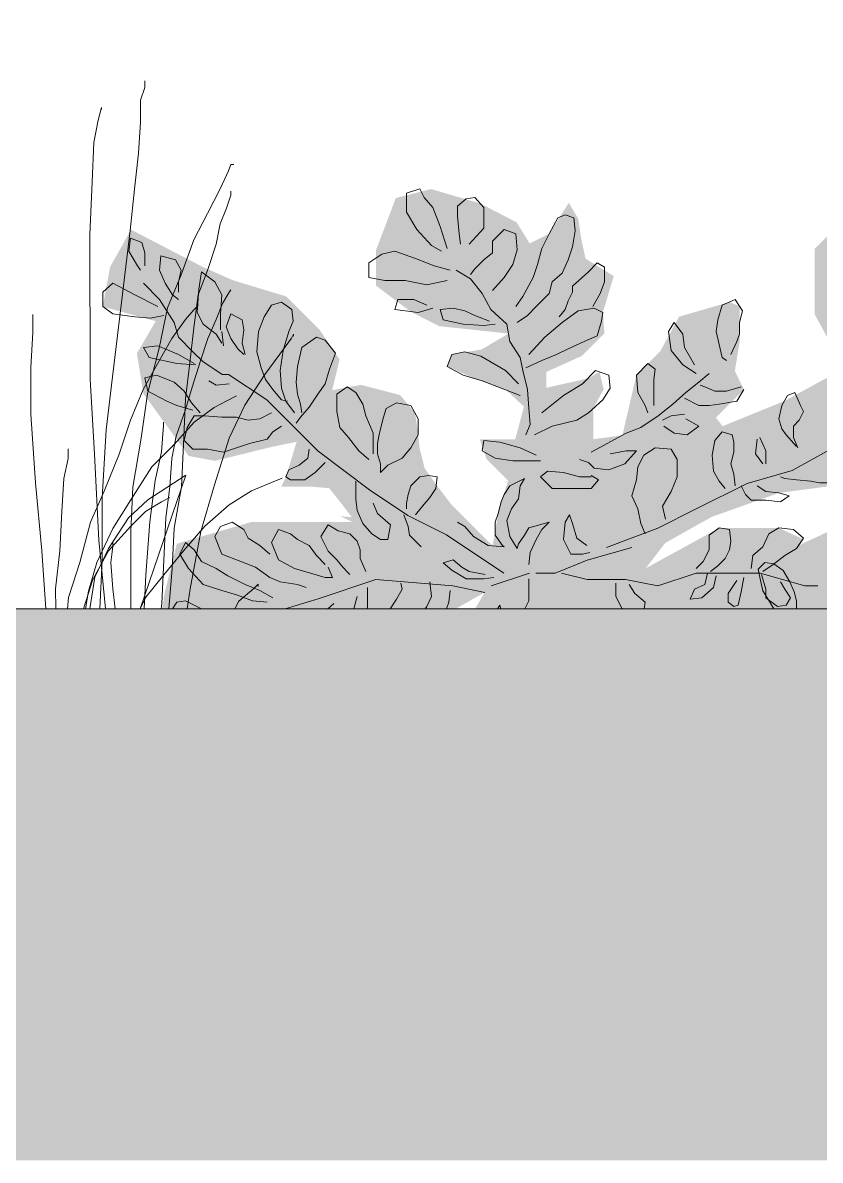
# Model space of a CAD drawing. Header units: centimetres. Extents: x -4381 to 5639, y -3920 to 4826.
# Drawn here: x 144.518 to 145.242, y 6.718 to 7.749 of the extents above; entities that cross this region are included whole.
import ezdxf
from ezdxf.xclip import XClip

# ---------------------------------------------------------------- set-up
doc = ezdxf.new("R2010")
doc.units = ezdxf.units.CM
doc.header["$MEASUREMENT"] = 0
doc.header["$XCLIPFRAME"] = 0
doc.set_wipeout_variables(frame=1)
doc.linetypes.add('Wipeout_Contour', pattern=[100, 0, -100])
for name, color, linetype, lineweight, true_color in [('00-TREES_Pen_No__181', 7, 'Continuous', 5, 0xddeaa8), ('Dalles_Pen_No__178', 7, 'Continuous', 5, 0xbda888), ('MURS CLOTURE_Pen_No__185', 7, 'Continuous', 5, 0xbce39b), ('Structural - Bearing_Pen_No__178', 7, 'Continuous', 5, 0xbda888)]:
    doc.layers.add(name, color=color, linetype=linetype, lineweight=lineweight, true_color=true_color)
for name, color, linetype, lineweight in [('0_Pen_No__1', 7, 'Continuous', 5), ('0_Pen_No__7', 7, 'Continuous', 5), ('Structural - Bearing_Pen_No__1', 7, 'Continuous', 5)]:
    doc.layers.add(name, color=color, linetype=linetype, lineweight=lineweight)
for name, color, linetype in [('Dalles', 7, 'Continuous'), ('Drawing & Figure', 7, 'Continuous'), ('Structural - Bearing', 7, 'Continuous')]:
    doc.layers.add(name, color=color, linetype=linetype)

# ---------------------------------------------------------------- blocks, each defined once
blk = doc.blocks.new('Drawing_11_11', base_point=(474.0779, 10.6179))
at = {"layer": '00-TREES_Pen_No__181', "linetype": 'Continuous', "lineweight": 0, "ltscale": 10, "true_color": 0xd3eba9}
blk.add_hatch(color=61, dxfattribs=at).paths.add_polyline_path([(146.157, 7.2179), (146.149, 7.2688), (146.1344, 7.3282), (146.0458, 7.354), (145.9614, 7.354), (145.9261, 7.354), (145.9401, 7.3609), (145.9267, 7.3596), (145.937, 7.3734), (145.9533, 7.3941), (145.974, 7.3959), (146.0104, 7.3959), (146.0047, 7.4074), (145.9921, 7.4491), (146.0213, 7.4431), (146.0892, 7.4264), (146.1204, 7.4323), (146.174, 7.5063), (146.1817, 7.554), (146.1594, 7.5924), (146.2223, 7.6095), (146.2136, 7.6566), (146.1886, 7.7009), (146.1034, 7.6566), (146.0673, 7.6406), (146.0044, 7.6217), (145.9644, 7.5816), (145.941, 7.5466), (145.9499, 7.5103), (145.9158, 7.5167), (145.8693, 7.5046), (145.8514, 7.4833), (145.8476, 7.4575), (145.8461, 7.4418), (145.8401, 7.4177), (145.8263, 7.3983), (145.8082, 7.3746), (145.7592, 7.3257), (145.7526, 7.3642), (145.7411, 7.403), (145.7665, 7.4284), (145.7746, 7.4521), (145.7325, 7.4521), (145.7221, 7.4908), (145.7432, 7.5105), (145.7818, 7.5245), (145.8131, 7.5387), (145.8079, 7.5525), (145.7721, 7.5588), (145.7404, 7.5776), (145.8228, 7.5864), (145.8569, 7.6038), (145.8977, 7.6344), (145.8977, 7.6767), (145.8742, 7.7384), (145.8323, 7.749), (145.7742, 7.732), (145.7307, 7.7094), (145.7153, 7.6843), (145.6922, 7.6959), (145.6688, 7.7327), (145.6576, 7.7138), (145.6541, 7.6905), (145.649, 7.6664), (145.6154, 7.6458), (145.6283, 7.6026), (145.6266, 7.5778), (145.6533, 7.5511), (145.6955, 7.5322), (145.6955, 7.5132), (145.6462, 7.5242), (145.6324, 7.532), (145.6275, 7.5115), (145.6397, 7.4887), (145.6397, 7.4521), (145.6052, 7.4568), (145.5886, 7.5283), (145.5601, 7.5569), (145.538, 7.5976), (145.4782, 7.615), (145.466, 7.6099), (145.466, 7.5674), (145.4717, 7.533), (145.4608, 7.511), (145.494, 7.4779), (145.4863, 7.4676), (145.4129, 7.4974), (145.365, 7.5235), (145.3003, 7.5491), (145.2709, 7.5784), (145.2367, 7.5442), (145.2367, 7.4848), (145.2655, 7.4318), (145.315, 7.4022), (145.4194, 7.3884), (145.4992, 7.36), (145.5543, 7.329), (145.5775, 7.2989), (145.4902, 7.3469), (145.4194, 7.3469), (145.3908, 7.3337), (145.4025, 7.3163), (145.4417, 7.2932), (145.3693, 7.2893), (145.3266, 7.2984), (145.3186, 7.3079), (145.2565, 7.2912), (145.1618, 7.2473), (145.1324, 7.2179), (145.8007, 7.2179), (145.7928, 7.2294), (145.7687, 7.2704), (145.8165, 7.2432), (145.834, 7.2342), (145.8391, 7.2179)])
at = {"layer": 'MURS CLOTURE_Pen_No__185', "linetype": 'Continuous', "lineweight": 0, "ltscale": 10, "true_color": 0xc7e4ae}
blk.add_hatch(color=9, dxfattribs=at).paths.add_polyline_path([(145.3948, 7.2179), (145.3287, 7.2485), (145.2816, 7.2619), (145.2752, 7.2541), (145.2425, 7.2471), (145.1872, 7.2501), (145.2171, 7.2677), (145.2261, 7.281), (145.2042, 7.2911), (145.1502, 7.2911), (145.0834, 7.2545), (145.1012, 7.2775), (145.1433, 7.3011), (145.2042, 7.3228), (145.2839, 7.3334), (145.3218, 7.356), (145.3438, 7.3965), (145.3438, 7.4418), (145.3177, 7.4679), (145.2952, 7.4455), (145.2458, 7.4261), (145.2092, 7.4061), (145.1531, 7.3833), (145.1472, 7.3912), (145.1726, 7.4165), (145.1643, 7.4333), (145.1686, 7.4596), (145.1686, 7.492), (145.1593, 7.4959), (145.1137, 7.4826), (145.0968, 7.4515), (145.075, 7.4297), (145.0623, 7.3751), (145.0359, 7.3715), (145.0359, 7.3994), (145.0453, 7.4168), (145.0415, 7.4325), (145.031, 7.4266), (144.9934, 7.4182), (144.9934, 7.4326), (145.0256, 7.4471), (145.046, 7.4675), (145.0446, 7.4865), (145.0545, 7.5194), (145.0289, 7.5352), (145.0249, 7.5536), (145.0223, 7.5713), (145.0137, 7.5858), (144.9958, 7.5577), (144.9782, 7.5489), (144.9664, 7.5681), (144.9332, 7.5853), (144.8888, 7.5983), (144.8568, 7.5902), (144.8389, 7.5431), (144.8389, 7.5107), (144.87, 7.4873), (144.8961, 7.474), (144.959, 7.4673), (144.9348, 7.453), (144.9075, 7.4482), (144.9035, 7.4376), (144.9274, 7.4268), (144.9569, 7.4161), (144.973, 7.4011), (144.9651, 7.3715), (144.9329, 7.3715), (144.9391, 7.3534), (144.9585, 7.334), (144.9497, 7.3043), (144.9446, 7.2749), (144.9072, 7.3123), (144.8934, 7.3304), (144.8829, 7.3452), (144.8783, 7.3636), (144.8771, 7.3756), (144.8743, 7.3953), (144.8606, 7.4116), (144.8251, 7.4208), (144.799, 7.4159), (144.8058, 7.4437), (144.7879, 7.4704), (144.7573, 7.501), (144.7093, 7.5155), (144.6817, 7.5277), (144.6166, 7.5615), (144.5976, 7.5277), (144.5909, 7.4917), (144.639, 7.4786), (144.6219, 7.4493), (144.6278, 7.4129), (144.6688, 7.3564), (144.6926, 7.3519), (144.7444, 7.3646), (144.7668, 7.3692), (144.7571, 7.3373), (144.7527, 7.3285), (144.7806, 7.3285), (144.7964, 7.3271), (144.8089, 7.3114), (144.8168, 7.3008), (144.8065, 7.3018), (144.8172, 7.2965), (144.7902, 7.2965), (144.7258, 7.2965), (144.6581, 7.2768), (144.6469, 7.2314), (144.6448, 7.2179), (144.9113, 7.2179), (144.9374, 7.2327), (144.9287, 7.2179)])
at = {"layer": '0_Pen_No__1', "linetype": 'Continuous', "ltscale": 10}
for p, q in [((144.8785, 7.5986), (144.8666, 7.5947)), ((144.8666, 7.5947), (144.8666, 7.5775)), ((144.8824, 7.5907), (144.8785, 7.5986)), ((144.8903, 7.5815), (144.8824, 7.5907)), ((144.9207, 7.5894), (144.9127, 7.5828)), ((144.9286, 7.5907), (144.9207, 7.5894)), ((144.9365, 7.5815), (144.9286, 7.5907)), ((144.8969, 7.5643), (144.8903, 7.5815)), ((144.9127, 7.5828), (144.9127, 7.5736)), ((144.9365, 7.563), (144.9365, 7.5815)), ((144.8666, 7.5775), (144.8758, 7.5617)), ((144.9127, 7.5736), (144.9141, 7.5577)), ((144.9958, 7.5577), (145.0038, 7.5722)), ((145.0038, 7.5722), (145.0104, 7.5749)), ((145.0104, 7.5749), (145.0183, 7.5722)), ((145.0183, 7.5722), (145.0196, 7.5604)), ((144.8758, 7.5617), (144.889, 7.5472)), ((144.9035, 7.5445), (144.8969, 7.5643)), ((144.9233, 7.5485), (144.9365, 7.563)), ((144.955, 7.5617), (144.9444, 7.5511)), ((144.9655, 7.5577), (144.955, 7.5617)), ((145.0196, 7.5604), (145.0169, 7.5458)), ((144.616, 7.5538), (144.6147, 7.5419)), ((144.6265, 7.5498), (144.616, 7.5538)), ((144.6292, 7.5406), (144.6265, 7.5498)), ((144.9141, 7.5577), (144.9154, 7.5485)), ((144.9444, 7.5511), (144.9444, 7.5406)), ((144.9668, 7.5432), (144.9655, 7.5577)), ((144.9892, 7.5445), (144.9958, 7.5577)), ((144.6147, 7.5419), (144.6226, 7.5287)), ((144.6292, 7.5287), (144.6292, 7.5406)), ((144.6437, 7.5379), (144.6424, 7.5247)), ((144.6569, 7.534), (144.6437, 7.5379)), ((144.8442, 7.5392), (144.8323, 7.5313)), ((144.856, 7.5419), (144.8442, 7.5392)), ((144.8745, 7.5353), (144.856, 7.5419)), ((144.889, 7.5472), (144.8982, 7.5419)), ((144.9444, 7.5406), (144.9365, 7.534)), ((144.9629, 7.53), (144.9668, 7.5432)), ((144.9853, 7.53), (144.9892, 7.5445)), ((145.0169, 7.5458), (145.013, 7.534)), ((144.6226, 7.5287), (144.6252, 7.5247)), ((144.6621, 7.5247), (144.6569, 7.534)), ((144.8323, 7.5313), (144.8323, 7.5181)), ((144.8916, 7.5287), (144.8745, 7.5353)), ((144.9062, 7.5247), (144.8916, 7.5287)), ((144.9365, 7.534), (144.9286, 7.5261)), ((144.955, 7.5181), (144.9629, 7.53)), ((144.9813, 7.5181), (144.9853, 7.53)), ((145.013, 7.534), (145.0077, 7.5221)), ((145.0394, 7.5313), (145.0315, 7.5234)), ((145.046, 7.5274), (145.0394, 7.5313)), ((144.6424, 7.5247), (144.6476, 7.5129)), ((144.6595, 7.5142), (144.6621, 7.5247)), ((144.6806, 7.5234), (144.678, 7.5076)), ((144.6925, 7.5142), (144.6806, 7.5234)), ((144.8323, 7.5181), (144.8468, 7.5155)), ((144.9246, 7.5168), (144.9114, 7.5247)), ((144.9286, 7.5261), (144.9246, 7.5208)), ((144.9444, 7.5063), (144.955, 7.5181)), ((144.9721, 7.501), (144.9813, 7.5181)), ((145.0077, 7.5221), (144.9985, 7.5142)), ((145.0315, 7.5234), (145.0169, 7.5102)), ((145.046, 7.5142), (145.046, 7.5274)), ((144.6002, 7.5129), (144.5909, 7.5049)), ((144.6199, 7.5023), (144.6002, 7.5129)), ((144.6424, 7.4983), (144.6279, 7.5129)), ((144.6476, 7.5129), (144.6542, 7.5023)), ((144.6595, 7.5049), (144.6595, 7.5142)), ((144.678, 7.5076), (144.6767, 7.4865)), ((144.6991, 7.5023), (144.6925, 7.5142)), ((144.8468, 7.5155), (144.8653, 7.5155)), ((144.8653, 7.5155), (144.885, 7.5115)), ((144.885, 7.5115), (144.9035, 7.5155)), ((144.9352, 7.5036), (144.9246, 7.5168)), ((144.9985, 7.5142), (144.9958, 7.5036)), ((145.0169, 7.5102), (145.0169, 7.5049)), ((145.042, 7.5036), (145.046, 7.5142)), ((144.5909, 7.5049), (144.5909, 7.4917)), ((144.641, 7.4917), (144.6199, 7.5023)), ((144.6556, 7.4772), (144.6424, 7.4983)), ((144.6542, 7.5023), (144.6595, 7.4983)), ((144.6978, 7.4851), (144.6991, 7.5023)), ((144.8587, 7.4983), (144.856, 7.4891)), ((144.8732, 7.4983), (144.8587, 7.4983)), ((144.885, 7.4931), (144.8732, 7.4983)), ((144.9431, 7.4891), (144.9352, 7.5036)), ((144.9655, 7.4917), (144.9721, 7.501)), ((144.9958, 7.5036), (144.984, 7.4917)), ((145.013, 7.497), (145.0104, 7.4891)), ((145.0169, 7.5049), (145.013, 7.497)), ((145.0354, 7.4917), (145.042, 7.5036)), ((145.1647, 7.4983), (145.1528, 7.4931)), ((145.1713, 7.4878), (145.1647, 7.4983)), ((144.5909, 7.4917), (144.6002, 7.4851)), ((144.6767, 7.4865), (144.6819, 7.4759)), ((144.7439, 7.4931), (144.7373, 7.4825)), ((144.7532, 7.4957), (144.7439, 7.4931)), ((144.7624, 7.4891), (144.7532, 7.4957)), ((144.7637, 7.4785), (144.7624, 7.4891)), ((144.856, 7.4891), (144.8771, 7.4865)), ((144.8771, 7.4865), (144.8903, 7.4904)), ((144.9088, 7.4904), (144.8969, 7.4891)), ((144.8969, 7.4891), (144.8996, 7.4799)), ((144.9193, 7.4878), (144.9088, 7.4904)), ((144.9286, 7.4838), (144.9193, 7.4878)), ((144.9576, 7.4759), (144.9431, 7.4891)), ((144.984, 7.4917), (144.9761, 7.4838)), ((145.0104, 7.4891), (145.0051, 7.4825)), ((145.0077, 7.4772), (145.0222, 7.4878)), ((145.0222, 7.4878), (145.0367, 7.4904)), ((145.0367, 7.4904), (145.0446, 7.4865)), ((145.0446, 7.4865), (145.0433, 7.4785)), ((145.1528, 7.4931), (145.1488, 7.4799)), ((145.1686, 7.4772), (145.1713, 7.4878)), ((144.6002, 7.4851), (144.6199, 7.4825)), ((144.6199, 7.4825), (144.6344, 7.4812)), ((144.6344, 7.4812), (144.6463, 7.4838)), ((144.6595, 7.464), (144.6556, 7.4772)), ((144.6978, 7.4706), (144.6978, 7.4851)), ((144.707, 7.4851), (144.703, 7.4733)), ((144.7175, 7.4799), (144.707, 7.4851)), ((144.7189, 7.4706), (144.7175, 7.4799)), ((144.7373, 7.4825), (144.7321, 7.4693)), ((144.7597, 7.4693), (144.7637, 7.4785)), ((144.8996, 7.4799), (144.918, 7.4759)), ((144.9418, 7.4785), (144.9286, 7.4838)), ((144.9761, 7.4838), (144.9668, 7.4772)), ((144.9919, 7.464), (145.0077, 7.4772)), ((145.0433, 7.4785), (145.0394, 7.4653)), ((145.1093, 7.4772), (145.104, 7.4693)), ((145.1172, 7.4667), (145.1093, 7.4772)), ((145.1488, 7.4799), (145.1475, 7.4693)), ((145.1686, 7.4667), (145.1686, 7.4772)), ((144.6819, 7.4759), (144.6938, 7.4667)), ((144.6938, 7.4667), (144.6991, 7.4587)), ((144.6991, 7.4693), (144.7004, 7.4561)), ((144.703, 7.4733), (144.707, 7.4627)), ((144.7175, 7.4587), (144.7189, 7.4706)), ((144.7321, 7.4693), (144.7307, 7.4508)), ((144.7545, 7.4521), (144.7597, 7.4693)), ((144.918, 7.4759), (144.9365, 7.4746)), ((144.9365, 7.4746), (144.947, 7.4759)), ((144.9602, 7.4601), (144.9576, 7.4759)), ((145.104, 7.4693), (145.1066, 7.4521)), ((145.1185, 7.4548), (145.1172, 7.4667)), ((145.1475, 7.4693), (145.1502, 7.4574)), ((145.166, 7.4601), (145.1686, 7.4667)), ((144.641, 7.4561), (144.6279, 7.4548)), ((144.6595, 7.4482), (144.641, 7.4561)), ((144.6727, 7.4508), (144.6595, 7.464)), ((144.707, 7.4627), (144.7136, 7.4535)), ((144.7202, 7.4482), (144.7175, 7.4587)), ((144.7848, 7.464), (144.7716, 7.4548)), ((144.7927, 7.4614), (144.7848, 7.464)), ((144.802, 7.4495), (144.7927, 7.4614)), ((144.9695, 7.4455), (144.9602, 7.4601)), ((144.9774, 7.4482), (144.9919, 7.464)), ((145.0275, 7.4601), (145.013, 7.4535)), ((145.0394, 7.4653), (145.0275, 7.4601)), ((145.1502, 7.4574), (145.1528, 7.4455)), ((145.1607, 7.4482), (145.166, 7.4601)), ((144.6279, 7.4548), (144.6331, 7.4455)), ((144.6331, 7.4455), (144.6582, 7.4403)), ((144.674, 7.4403), (144.6595, 7.4482)), ((144.6818, 7.4419), (144.6727, 7.4508)), ((144.7136, 7.4535), (144.7189, 7.4482)), ((144.7307, 7.4508), (144.7347, 7.4363)), ((144.7518, 7.4337), (144.7545, 7.4521)), ((144.7716, 7.4548), (144.7677, 7.4376)), ((144.7967, 7.435), (144.802, 7.4495)), ((144.9075, 7.4482), (144.9035, 7.4376)), ((144.9193, 7.4508), (144.9075, 7.4482)), ((144.9339, 7.4469), (144.9193, 7.4508)), ((144.9563, 7.4337), (144.9339, 7.4469)), ((144.9721, 7.4337), (144.9695, 7.4455)), ((145.0024, 7.4482), (144.9892, 7.4429)), ((145.013, 7.4535), (145.0024, 7.4482)), ((145.1066, 7.4521), (145.1172, 7.4389)), ((145.1277, 7.4389), (145.1185, 7.4548)), ((145.1528, 7.4455), (145.1568, 7.4429)), ((144.6582, 7.4403), (144.6753, 7.4389)), ((144.6993, 7.4303), (144.6818, 7.4419)), ((144.7347, 7.4363), (144.7386, 7.4257)), ((144.7677, 7.4376), (144.7663, 7.4231)), ((144.7927, 7.4218), (144.7967, 7.435)), ((144.9035, 7.4376), (144.918, 7.4297)), ((144.9892, 7.4429), (144.9747, 7.4363)), ((145.0855, 7.4403), (145.075, 7.4297)), ((145.0921, 7.435), (145.0855, 7.4403)), ((145.0908, 7.4257), (145.0921, 7.435)), ((145.1172, 7.4389), (145.1291, 7.431)), ((144.6397, 7.4297), (144.6292, 7.4271)), ((144.6292, 7.4271), (144.6318, 7.4152)), ((144.6556, 7.4231), (144.6397, 7.4297)), ((144.6938, 7.4205), (144.6872, 7.4244)), ((144.7051, 7.4303), (144.6993, 7.4303)), ((144.7399, 7.4071), (144.7051, 7.4303)), ((144.7386, 7.4257), (144.7452, 7.4165)), ((144.7532, 7.4178), (144.7518, 7.4337)), ((144.918, 7.4297), (144.9352, 7.4244)), ((144.9352, 7.4244), (144.9523, 7.4178)), ((144.9681, 7.4218), (144.9563, 7.4337)), ((144.9761, 7.4165), (144.9721, 7.4337)), ((145.0262, 7.4218), (145.038, 7.4337)), ((145.038, 7.4337), (145.0499, 7.4297)), ((145.0499, 7.4297), (145.0512, 7.4178)), ((145.075, 7.4297), (145.0763, 7.4139)), ((145.0908, 7.4152), (145.0908, 7.4257)), ((145.1409, 7.431), (145.1317, 7.4231)), ((144.6318, 7.4152), (144.649, 7.4059)), ((144.6648, 7.4152), (144.6556, 7.4231)), ((144.6714, 7.4046), (144.6648, 7.4152)), ((144.7057, 7.4218), (144.6938, 7.4205)), ((144.7452, 7.4165), (144.7532, 7.4073)), ((144.7571, 7.4059), (144.7532, 7.4178)), ((144.7663, 7.4231), (144.7677, 7.4125)), ((144.7861, 7.4125), (144.7927, 7.4218)), ((144.8125, 7.4191), (144.8033, 7.4125)), ((144.8204, 7.4139), (144.8125, 7.4191)), ((144.9523, 7.4178), (144.9695, 7.4112)), ((144.9774, 7.3993), (144.9761, 7.4165)), ((145.009, 7.4112), (145.0262, 7.4218)), ((145.0512, 7.4178), (145.0446, 7.4073)), ((145.0908, 7.402), (145.0908, 7.4152)), ((145.1317, 7.4231), (145.1198, 7.4139)), ((145.137, 7.4191), (145.133, 7.4205)), ((145.1462, 7.4152), (145.137, 7.4191)), ((145.1568, 7.4152), (145.1462, 7.4152)), ((145.1699, 7.4191), (145.1568, 7.4152)), ((145.1726, 7.4165), (145.166, 7.4059)), ((144.649, 7.4059), (144.6582, 7.402)), ((144.6793, 7.3954), (144.6714, 7.4046)), ((144.7573, 7.3896), (144.7399, 7.4071)), ((144.7532, 7.4073), (144.7584, 7.4059)), ((144.765, 7.3954), (144.7571, 7.4059)), ((144.7677, 7.4125), (144.7703, 7.4033)), ((144.7782, 7.4007), (144.7861, 7.4125)), ((144.8033, 7.4125), (144.8033, 7.3967)), ((144.827, 7.4033), (144.8204, 7.4139)), ((144.8574, 7.4046), (144.8481, 7.3993)), ((144.8705, 7.402), (144.8574, 7.4046)), ((144.9892, 7.3954), (145.009, 7.4112)), ((145.0446, 7.4073), (145.0315, 7.3954)), ((145.0763, 7.4139), (145.0829, 7.402)), ((145.1198, 7.4139), (145.108, 7.4033)), ((145.1317, 7.402), (145.1185, 7.4086)), ((145.166, 7.4059), (145.1502, 7.4033)), ((145.2122, 7.4112), (145.2069, 7.402)), ((145.2187, 7.4139), (145.2122, 7.4112)), ((145.224, 7.402), (145.2187, 7.4139)), ((144.6582, 7.402), (144.6727, 7.398)), ((144.7439, 7.3954), (144.7334, 7.3901)), ((144.7703, 7.4033), (144.7716, 7.3954)), ((144.7703, 7.3914), (144.7782, 7.4007)), ((144.8033, 7.3967), (144.8059, 7.3822)), ((144.8297, 7.3928), (144.827, 7.4033)), ((144.8481, 7.3993), (144.8455, 7.3914)), ((144.8771, 7.3901), (144.8705, 7.402)), ((144.9787, 7.3848), (144.9774, 7.3993)), ((145.0315, 7.3954), (145.0209, 7.3888)), ((145.0829, 7.402), (145.0855, 7.3954)), ((145.108, 7.4033), (145.0948, 7.3928)), ((145.1185, 7.3941), (145.1066, 7.3928)), ((145.1409, 7.402), (145.1317, 7.402)), ((145.1502, 7.4033), (145.1409, 7.402)), ((145.2069, 7.402), (145.2042, 7.3901)), ((145.2227, 7.3888), (145.2267, 7.3967)), ((145.2267, 7.3967), (145.224, 7.402)), ((144.674, 7.3928), (144.6674, 7.3822)), ((144.6832, 7.3928), (144.674, 7.3928)), ((144.6991, 7.3914), (144.6832, 7.3928)), ((144.7123, 7.3914), (144.6991, 7.3914)), ((144.7228, 7.3888), (144.7123, 7.3914)), ((144.7334, 7.3901), (144.7228, 7.3888)), ((144.7452, 7.3782), (144.7532, 7.3835)), ((144.7864, 7.3606), (144.7573, 7.3896)), ((144.7663, 7.3862), (144.7703, 7.3914)), ((144.8362, 7.3769), (144.8297, 7.3928)), ((144.8455, 7.3914), (144.8428, 7.3809)), ((144.8771, 7.3756), (144.8771, 7.3901)), ((144.9747, 7.3756), (144.9787, 7.3848)), ((144.9985, 7.3835), (144.9827, 7.3756)), ((145.0209, 7.3888), (144.9985, 7.3835)), ((145.0948, 7.3928), (145.0789, 7.3822)), ((145.1066, 7.3928), (145.0987, 7.3888)), ((145.1093, 7.3769), (145.1, 7.3835)), ((145.1198, 7.3901), (145.1317, 7.3835)), ((145.1317, 7.3835), (145.1211, 7.3756)), ((145.2042, 7.3901), (145.2069, 7.3809)), ((145.2174, 7.3835), (145.2227, 7.3888)), ((145.2174, 7.373), (145.2174, 7.3835)), ((144.6674, 7.3822), (144.6648, 7.3703)), ((144.74, 7.3716), (144.7452, 7.3782)), ((144.8059, 7.3822), (144.8138, 7.373)), ((144.8138, 7.373), (144.8231, 7.3611)), ((144.8362, 7.3664), (144.8362, 7.3769)), ((144.8415, 7.3743), (144.8402, 7.3677)), ((144.8428, 7.3809), (144.8415, 7.3743)), ((144.8705, 7.3637), (144.8771, 7.3756)), ((145.0657, 7.3769), (145.0486, 7.3677)), ((145.0789, 7.3822), (145.0657, 7.3769)), ((145.1211, 7.3756), (145.1093, 7.3769)), ((145.1528, 7.3782), (145.1462, 7.3703)), ((145.162, 7.3756), (145.1528, 7.3782)), ((145.1634, 7.369), (145.162, 7.3756)), ((145.1871, 7.373), (145.1924, 7.3611)), ((145.2069, 7.3809), (145.2108, 7.3756)), ((145.2108, 7.3756), (145.2201, 7.365)), ((145.2214, 7.3637), (145.2174, 7.373)), ((144.6648, 7.3703), (144.6727, 7.3624)), ((144.7004, 7.3598), (144.7241, 7.3677)), ((144.7241, 7.3677), (144.74, 7.3716)), ((144.8362, 7.3584), (144.8362, 7.3664)), ((144.8402, 7.3677), (144.8402, 7.3584)), ((144.8626, 7.3545), (144.8705, 7.3637)), ((144.9365, 7.3703), (144.9352, 7.3611)), ((144.951, 7.369), (144.9365, 7.3703)), ((144.9695, 7.3637), (144.951, 7.369)), ((144.984, 7.3571), (144.9695, 7.3637)), ((145.0486, 7.3677), (145.0341, 7.3598)), ((145.0921, 7.3637), (145.0816, 7.3571)), ((145.1066, 7.3624), (145.0921, 7.3637)), ((145.1462, 7.3703), (145.1436, 7.3571)), ((145.1634, 7.3598), (145.1634, 7.369)), ((145.1845, 7.3716), (145.1831, 7.3584)), ((145.2685, 7.3722), (145.2163, 7.3431)), ((144.6727, 7.3624), (144.6859, 7.3624)), ((144.6859, 7.3624), (144.7004, 7.3598)), ((144.769, 7.3479), (144.7769, 7.3545)), ((144.7769, 7.3545), (144.7782, 7.3624)), ((144.8096, 7.3431), (144.7864, 7.3606)), ((144.8231, 7.3611), (144.8323, 7.3532)), ((144.8402, 7.3584), (144.8428, 7.3492)), ((144.8494, 7.3479), (144.8626, 7.3545)), ((144.9352, 7.3611), (144.947, 7.3545)), ((144.947, 7.3545), (144.9629, 7.3518)), ((145.0315, 7.3505), (145.0235, 7.3532)), ((145.0512, 7.3584), (145.0657, 7.3611)), ((145.075, 7.3611), (145.0644, 7.3492)), ((145.0657, 7.3611), (145.075, 7.3611)), ((145.0816, 7.3571), (145.0763, 7.3466)), ((145.1119, 7.3532), (145.1066, 7.3624)), ((145.1119, 7.3373), (145.1119, 7.3532)), ((145.1436, 7.3571), (145.1449, 7.3426)), ((145.1607, 7.3492), (145.1634, 7.3598)), ((145.1831, 7.3584), (145.1897, 7.3492)), ((145.1924, 7.3611), (145.1924, 7.3492)), ((144.7571, 7.3373), (144.7597, 7.3439)), ((144.7597, 7.3439), (144.769, 7.3479)), ((144.7927, 7.3505), (144.7835, 7.3413)), ((144.8329, 7.3257), (144.8096, 7.3431)), ((144.8428, 7.3492), (144.8428, 7.3413)), ((144.8428, 7.3413), (144.8494, 7.3479)), ((144.9629, 7.3518), (144.9761, 7.3518)), ((144.9761, 7.3518), (144.9879, 7.3518)), ((144.9945, 7.3426), (144.9879, 7.3373)), ((145.009, 7.3413), (144.9945, 7.3426)), ((145.0367, 7.3452), (145.0315, 7.3505)), ((145.0499, 7.3439), (145.0367, 7.3452)), ((145.0644, 7.3492), (145.0499, 7.3439)), ((145.0763, 7.3466), (145.075, 7.3347)), ((145.1449, 7.3426), (145.1502, 7.3334)), ((145.1634, 7.34), (145.1607, 7.3492)), ((145.2163, 7.3431), (145.1756, 7.3315)), ((144.7611, 7.3347), (144.7571, 7.3373)), ((144.7743, 7.3347), (144.7611, 7.3347)), ((144.7835, 7.3413), (144.7743, 7.3347)), ((144.8204, 7.3268), (144.8204, 7.3334)), ((144.8785, 7.3373), (144.8705, 7.3294)), ((144.8864, 7.3386), (144.8785, 7.3373)), ((144.8943, 7.3373), (144.8864, 7.3386)), ((144.893, 7.3268), (144.8943, 7.3373)), ((144.9734, 7.336), (144.9602, 7.3294)), ((144.9695, 7.3294), (144.9734, 7.336)), ((144.9879, 7.3373), (144.9985, 7.3268)), ((145.0235, 7.3373), (145.009, 7.3413)), ((145.0341, 7.3373), (145.0235, 7.3373)), ((145.0407, 7.3347), (145.0341, 7.3386)), ((145.0341, 7.3268), (145.0407, 7.3347)), ((145.075, 7.3347), (145.071, 7.3202)), ((145.1066, 7.3241), (145.1119, 7.3373)), ((145.1502, 7.3334), (145.1554, 7.3268)), ((145.1647, 7.3294), (145.1634, 7.34)), ((145.2095, 7.336), (145.2056, 7.3373)), ((145.2201, 7.3347), (145.2095, 7.336)), ((145.2333, 7.3334), (145.2201, 7.3347)), ((145.2412, 7.332), (145.2333, 7.3334)), ((145.2517, 7.332), (145.2412, 7.332)), ((144.8204, 7.3175), (144.8204, 7.3268)), ((144.8677, 7.3024), (144.8329, 7.3257)), ((144.8679, 7.3215), (144.8666, 7.3136)), ((144.8705, 7.3294), (144.8679, 7.3215)), ((144.8877, 7.3188), (144.893, 7.3268)), ((144.955, 7.3215), (144.9523, 7.3149)), ((144.9602, 7.3294), (144.955, 7.3215)), ((144.9681, 7.3175), (144.9695, 7.3294)), ((144.9985, 7.3268), (145.0169, 7.3268)), ((145.0169, 7.3268), (145.0341, 7.3268)), ((145.0987, 7.3109), (145.1066, 7.3241)), ((145.1756, 7.3315), (145.1291, 7.3083)), ((145.1739, 7.3215), (145.1699, 7.3294)), ((145.1792, 7.3162), (145.1739, 7.3215)), ((145.1845, 7.3294), (145.1924, 7.3241)), ((145.1924, 7.3241), (145.2042, 7.3228)), ((145.2042, 7.3228), (145.2135, 7.3202)), ((144.8217, 7.307), (144.8204, 7.3175)), ((144.8362, 7.3136), (144.8402, 7.3043)), ((144.8666, 7.3136), (144.8666, 7.3083)), ((144.8811, 7.3109), (144.8877, 7.3188)), ((144.9523, 7.3149), (144.9497, 7.3043)), ((144.9616, 7.3083), (144.9681, 7.3175)), ((145.071, 7.3202), (145.0763, 7.3083)), ((145.1924, 7.3162), (145.1792, 7.3162)), ((145.2056, 7.3149), (145.1924, 7.3162)), ((145.2135, 7.3202), (145.2056, 7.3149)), ((144.827, 7.2951), (144.8217, 7.307)), ((144.8402, 7.3043), (144.8521, 7.2938)), ((144.8679, 7.2924), (144.8639, 7.303)), ((144.9026, 7.285), (144.8677, 7.3024)), ((144.8745, 7.303), (144.8811, 7.3109)), ((144.9497, 7.3043), (144.947, 7.2964)), ((144.9576, 7.2977), (144.9616, 7.3083)), ((145.0143, 7.303), (145.0104, 7.2964)), ((145.0169, 7.2951), (145.0143, 7.303)), ((145.0763, 7.3083), (145.0789, 7.2951)), ((145.1291, 7.3083), (145.0943, 7.2908)), ((145.1014, 7.299), (145.0987, 7.3109)), ((144.6978, 7.2924), (144.6925, 7.2832)), ((144.7083, 7.2964), (144.6978, 7.2924)), ((144.7189, 7.2898), (144.7083, 7.2964)), ((144.7954, 7.2938), (144.7888, 7.2832)), ((144.8046, 7.2885), (144.7954, 7.2938)), ((144.8349, 7.2858), (144.827, 7.2951)), ((144.8521, 7.2938), (144.8494, 7.2806)), ((144.8692, 7.2845), (144.8679, 7.2924)), ((144.9193, 7.2924), (144.9127, 7.2964)), ((144.9273, 7.2832), (144.9193, 7.2924)), ((144.947, 7.2964), (144.947, 7.2845)), ((144.9602, 7.2832), (144.9576, 7.2977)), ((144.9774, 7.2911), (144.9734, 7.2845)), ((144.9958, 7.2964), (144.9774, 7.2911)), ((144.9892, 7.2898), (144.9958, 7.2964)), ((145.0104, 7.2964), (145.009, 7.2806)), ((145.0209, 7.2819), (145.0169, 7.2951)), ((145.0943, 7.2908), (145.0478, 7.2734)), ((145.0789, 7.2951), (145.0829, 7.2858)), ((145.1502, 7.2911), (145.1409, 7.2845)), ((145.1594, 7.2898), (145.1502, 7.2911)), ((145.2042, 7.2911), (145.195, 7.2858)), ((145.2174, 7.2898), (145.2042, 7.2911)), ((144.6925, 7.2832), (144.6991, 7.2674)), ((144.7228, 7.2819), (144.7189, 7.2898)), ((144.7334, 7.2753), (144.7228, 7.2819)), ((144.7505, 7.2898), (144.7439, 7.2779)), ((144.7611, 7.2858), (144.7505, 7.2898)), ((144.7677, 7.2806), (144.7611, 7.2858)), ((144.7782, 7.2753), (144.7677, 7.2806)), ((144.7888, 7.2832), (144.7954, 7.27)), ((144.8151, 7.2858), (144.8046, 7.2885)), ((144.8217, 7.2792), (144.8151, 7.2858)), ((144.8428, 7.2806), (144.8349, 7.2858)), ((144.8494, 7.2806), (144.8428, 7.2806)), ((144.8798, 7.274), (144.8692, 7.2845)), ((144.9549, 7.2501), (144.9026, 7.285)), ((144.9404, 7.2753), (144.9273, 7.2832)), ((144.947, 7.2845), (144.9536, 7.2753)), ((144.9668, 7.2726), (144.9602, 7.2832)), ((144.9734, 7.2845), (144.9681, 7.2766)), ((144.9787, 7.2687), (144.984, 7.2806)), ((144.984, 7.2806), (144.9892, 7.2898)), ((145.009, 7.2806), (145.0156, 7.2674)), ((145.0301, 7.2753), (145.0209, 7.2819)), ((145.1409, 7.2845), (145.1409, 7.2713)), ((145.1607, 7.2792), (145.1594, 7.2898)), ((145.195, 7.2858), (145.1897, 7.274)), ((145.2267, 7.2819), (145.2174, 7.2898)), ((145.2201, 7.2726), (145.2267, 7.2819)), ((144.6661, 7.2779), (144.6608, 7.2674)), ((144.674, 7.2713), (144.6661, 7.2779)), ((144.6806, 7.2608), (144.674, 7.2713)), ((144.7426, 7.2674), (144.7334, 7.2753)), ((144.7439, 7.2779), (144.7505, 7.2621)), ((144.7848, 7.266), (144.7782, 7.2753)), ((144.7954, 7.27), (144.8033, 7.2621)), ((144.8244, 7.2713), (144.8217, 7.2792)), ((144.8244, 7.2634), (144.8244, 7.2713)), ((144.955, 7.274), (144.9404, 7.2753)), ((144.9536, 7.2753), (144.955, 7.274)), ((144.9681, 7.2766), (144.9668, 7.2726)), ((145.071, 7.2734), (145.0304, 7.2618)), ((145.1409, 7.2713), (145.1357, 7.2608)), ((145.1554, 7.2634), (145.1594, 7.2713)), ((145.1594, 7.2713), (145.1607, 7.2792)), ((145.1897, 7.274), (145.1805, 7.266)), ((145.2095, 7.266), (145.2201, 7.2726)), ((144.6608, 7.2674), (144.6687, 7.2542)), ((144.6938, 7.2542), (144.6806, 7.2608)), ((144.6991, 7.2674), (144.7162, 7.2608)), ((144.7162, 7.2608), (144.7294, 7.2555)), ((144.7505, 7.2621), (144.765, 7.2542)), ((144.7927, 7.2581), (144.7848, 7.266)), ((144.8033, 7.2621), (144.8086, 7.2555)), ((144.8297, 7.2515), (144.8244, 7.2634)), ((144.9088, 7.2621), (144.8996, 7.2594)), ((144.8996, 7.2594), (144.9075, 7.2528)), ((144.9167, 7.2555), (144.9088, 7.2621)), ((144.9774, 7.2581), (144.9787, 7.2687)), ((145.0304, 7.2618), (145.0013, 7.2501)), ((145.0156, 7.2674), (145.0262, 7.2674)), ((145.0262, 7.2674), (145.0328, 7.2687)), ((145.1357, 7.2608), (145.1291, 7.2542)), ((145.1488, 7.2568), (145.1554, 7.2634)), ((145.1805, 7.266), (145.1792, 7.2542)), ((145.1855, 7.2536), (145.1916, 7.2598)), ((145.1916, 7.2598), (145.1998, 7.2587)), ((145.199, 7.2581), (145.2095, 7.266)), ((144.6687, 7.2542), (144.6819, 7.2397)), ((144.7044, 7.2476), (144.6938, 7.2542)), ((144.7294, 7.2555), (144.7426, 7.2463)), ((144.765, 7.2542), (144.7795, 7.2502)), ((144.7795, 7.2502), (144.7927, 7.2463)), ((144.7993, 7.2463), (144.7954, 7.2555)), ((144.8086, 7.2555), (144.8138, 7.2502)), ((144.8138, 7.2502), (144.8151, 7.2489)), ((144.9075, 7.2528), (144.9207, 7.2449)), ((144.9233, 7.2515), (144.9167, 7.2555)), ((144.9378, 7.2489), (144.9233, 7.2515)), ((144.9781, 7.2501), (144.9432, 7.2385)), ((145.0013, 7.2501), (144.9839, 7.2501)), ((145.0304, 7.2443), (145.0071, 7.2501)), ((145.1291, 7.2501), (145.0943, 7.2385)), ((145.1349, 7.2501), (145.1291, 7.2501)), ((145.1698, 7.2501), (145.1349, 7.2501)), ((145.137, 7.2397), (145.1396, 7.2502)), ((145.1422, 7.2515), (145.1488, 7.2568)), ((145.1872, 7.2501), (145.1698, 7.2501)), ((145.1875, 7.2434), (145.1855, 7.2536)), ((145.2279, 7.2385), (145.1872, 7.2501)), ((145.1897, 7.2515), (145.199, 7.2581)), ((145.1998, 7.2587), (145.208, 7.2526)), ((145.208, 7.2526), (145.2141, 7.2423)), ((144.6819, 7.2397), (144.6991, 7.2344)), ((144.7202, 7.2397), (144.7044, 7.2476)), ((144.7334, 7.2344), (144.7202, 7.2397)), ((144.7426, 7.2463), (144.7518, 7.2423)), ((144.7518, 7.2423), (144.7677, 7.2397)), ((144.7677, 7.2397), (144.7756, 7.237)), ((144.8387, 7.2443), (144.7864, 7.2269)), ((144.7927, 7.2463), (144.7993, 7.2463)), ((144.9084, 7.2385), (144.8387, 7.2443)), ((144.8626, 7.2357), (144.8613, 7.241)), ((144.889, 7.2291), (144.8877, 7.2423)), ((144.9207, 7.2449), (144.9365, 7.2449)), ((144.9365, 7.2449), (144.9457, 7.2463)), ((144.9774, 7.2449), (144.9774, 7.2251)), ((145.0652, 7.2443), (145.0304, 7.2443)), ((145.0565, 7.2291), (145.0565, 7.241)), ((145.0943, 7.2385), (145.0652, 7.2443)), ((145.0684, 7.2397), (145.0737, 7.2317)), ((145.1277, 7.2357), (145.137, 7.2397)), ((145.1475, 7.2476), (145.1449, 7.237)), ((145.1581, 7.2317), (145.166, 7.2436)), ((145.1726, 7.2463), (145.1699, 7.2331)), ((145.1896, 7.2341), (145.1875, 7.2434)), ((145.1924, 7.2357), (145.1884, 7.2489)), ((145.2056, 7.2423), (145.2095, 7.2357)), ((145.2141, 7.2423), (145.2182, 7.2331)), ((144.6991, 7.2344), (144.7123, 7.2304)), ((144.7123, 7.2304), (144.7268, 7.2251)), ((144.7452, 7.2278), (144.7334, 7.2344)), ((144.831, 7.2291), (144.831, 7.237)), ((144.8574, 7.2265), (144.8626, 7.2357)), ((144.9062, 7.2344), (144.9048, 7.2238)), ((144.9374, 7.2327), (144.9084, 7.2385)), ((145.0737, 7.2317), (145.0829, 7.2238)), ((145.1238, 7.2265), (145.1277, 7.2357)), ((145.1449, 7.237), (145.1343, 7.2278)), ((145.1581, 7.2238), (145.1581, 7.2317)), ((145.1947, 7.2259), (145.1896, 7.2341)), ((145.1924, 7.2278), (145.1924, 7.2357)), ((145.2095, 7.2357), (145.2148, 7.2278)), ((145.2182, 7.2331), (145.2203, 7.2249)), ((145.2395, 7.2385), (145.2279, 7.2385)), ((144.6661, 7.2251), (144.6582, 7.2238)), ((144.7268, 7.2251), (144.74, 7.2238)), ((145.1343, 7.2278), (145.1238, 7.2265))]:
    blk.add_line(p, q, dxfattribs=at)
at = {"layer": '0_Pen_No__7', "linetype": 'Continuous', "ltscale": 10}
for p, q in [((144.629, 7.6905), (144.629, 7.6963)), ((144.6252, 7.679), (144.629, 7.6905)), ((144.5868, 7.6607), (144.5897, 7.6722)), ((144.5897, 7.6722), (144.5897, 7.6703)), ((144.6253, 7.6588), (144.6252, 7.679)), ((144.583, 7.6405), (144.5868, 7.6607)), ((144.6234, 7.6309), (144.6253, 7.6588)), ((144.5812, 7.6049), (144.583, 7.6405)), ((144.6196, 7.5983), (144.6234, 7.6309)), ((144.7051, 7.6148), (144.707, 7.6205)), ((144.707, 7.6205), (144.7099, 7.6205)), ((144.6975, 7.5984), (144.7051, 7.6148)), ((144.5793, 7.5569), (144.5812, 7.6049)), ((144.6158, 7.5608), (144.6196, 7.5983)), ((144.686, 7.5763), (144.6975, 7.5984)), ((144.7033, 7.5811), (144.7071, 7.5927)), ((144.7071, 7.5927), (144.7071, 7.5965)), ((144.6975, 7.5667), (144.7033, 7.5811)), ((144.6735, 7.5522), (144.686, 7.5763)), ((144.6111, 7.5204), (144.6158, 7.5608)), ((144.6937, 7.5484), (144.6975, 7.5667)), ((144.5796, 7.4261), (144.5793, 7.5569)), ((144.662, 7.5205), (144.6735, 7.5522)), ((144.6861, 7.5244), (144.6937, 7.5484)), ((144.5998, 7.4281), (144.6111, 7.5204)), ((144.6496, 7.4907), (144.662, 7.5205)), ((144.6775, 7.5023), (144.6861, 7.5244)), ((144.7053, 7.5042), (144.7072, 7.5071)), ((144.6737, 7.4725), (144.6775, 7.5023)), ((144.6996, 7.4946), (144.7053, 7.5042)), ((144.642, 7.4541), (144.6496, 7.4907)), ((144.666, 7.4801), (144.6736, 7.4888)), ((144.6736, 7.4888), (144.6775, 7.4927)), ((144.6938, 7.4802), (144.6996, 7.4946)), ((144.5276, 7.4683), (144.5276, 7.4847)), ((144.6535, 7.4628), (144.666, 7.4801)), ((144.6862, 7.4629), (144.6938, 7.4802)), ((144.5257, 7.4366), (144.5276, 7.4683)), ((144.6699, 7.4407), (144.6737, 7.4725)), ((144.7621, 7.463), (144.764, 7.4669)), ((144.764, 7.4669), (144.764, 7.4649)), ((144.642, 7.4426), (144.6535, 7.4628)), ((144.6795, 7.4427), (144.6862, 7.4629)), ((144.7516, 7.4486), (144.7621, 7.463)), ((144.6315, 7.4128), (144.642, 7.4541)), ((144.7381, 7.4303), (144.7516, 7.4486)), ((144.5258, 7.3943), (144.5257, 7.4366)), ((144.6276, 7.4166), (144.642, 7.4426)), ((144.6661, 7.4081), (144.6699, 7.4407)), ((144.6719, 7.4186), (144.6795, 7.4427)), ((144.5836, 7.3579), (144.5796, 7.4261)), ((144.5941, 7.38), (144.5998, 7.4281)), ((144.7199, 7.4024), (144.7381, 7.4303)), ((144.6162, 7.3887), (144.6276, 7.4166)), ((144.6661, 7.3984), (144.6719, 7.4186)), ((144.6258, 7.3724), (144.6315, 7.4128)), ((144.6643, 7.3667), (144.6661, 7.4081)), ((144.6921, 7.4004), (144.7036, 7.4062)), ((144.7036, 7.4062), (144.7122, 7.411)), ((144.5298, 7.3319), (144.5258, 7.3943)), ((144.6575, 7.3744), (144.6661, 7.3984)), ((144.6738, 7.3869), (144.6921, 7.4004)), ((144.7056, 7.3726), (144.7199, 7.4024)), ((144.6057, 7.358), (144.6162, 7.3887)), ((144.6441, 7.36), (144.646, 7.384)), ((144.646, 7.384), (144.646, 7.3869)), ((144.646, 7.3869), (144.646, 7.3821)), ((144.6556, 7.3667), (144.6738, 7.3869)), ((144.5904, 7.3185), (144.5941, 7.38)), ((144.6537, 7.3542), (144.6575, 7.3744)), ((144.5595, 7.354), (144.5595, 7.3627)), ((144.6182, 7.3282), (144.6258, 7.3724)), ((144.6355, 7.3465), (144.6556, 7.3667)), ((144.6624, 7.3283), (144.6643, 7.3667)), ((144.6922, 7.3303), (144.7056, 7.3726)), ((144.5557, 7.3358), (144.5595, 7.354)), ((144.5875, 7.2801), (144.5836, 7.3579)), ((144.5923, 7.3243), (144.6057, 7.358)), ((144.6384, 7.334), (144.6441, 7.36)), ((144.6518, 7.3283), (144.6537, 7.3542)), ((144.6163, 7.3167), (144.6355, 7.3465)), ((144.5357, 7.2704), (144.5298, 7.3319)), ((144.5539, 7.306), (144.5557, 7.3358)), ((144.6317, 7.3167), (144.6662, 7.3389)), ((144.6336, 7.2965), (144.6384, 7.334)), ((144.7259, 7.3246), (144.7441, 7.3323)), ((144.7441, 7.3323), (144.7537, 7.3361)), ((144.5798, 7.2964), (144.5923, 7.3243)), ((144.6164, 7.2878), (144.6182, 7.3282)), ((144.6481, 7.3004), (144.6518, 7.3283)), ((144.6558, 7.2908), (144.6624, 7.3283)), ((144.6798, 7.288), (144.6922, 7.3303)), ((144.7057, 7.312), (144.7259, 7.3246)), ((144.5905, 7.2618), (144.5904, 7.3185)), ((144.6, 7.2907), (144.6163, 7.3167)), ((144.6144, 7.3003), (144.6317, 7.3167)), ((144.6298, 7.3061), (144.6442, 7.3148)), ((144.6442, 7.3148), (144.6519, 7.3187)), ((144.6836, 7.2928), (144.7057, 7.312)), ((144.552, 7.2704), (144.5539, 7.306)), ((144.6164, 7.2926), (144.6298, 7.3061)), ((144.5703, 7.2599), (144.5798, 7.2964)), ((144.5857, 7.2599), (144.6, 7.2907)), ((144.5962, 7.2724), (144.6144, 7.3003)), ((144.5962, 7.2705), (144.6164, 7.2926)), ((144.6299, 7.2485), (144.6336, 7.2965)), ((144.6462, 7.2619), (144.6481, 7.3004)), ((144.6539, 7.2543), (144.6558, 7.2908)), ((144.6645, 7.2706), (144.6836, 7.2928)), ((144.6703, 7.236), (144.6798, 7.288)), ((144.5482, 7.2358), (144.552, 7.2704)), ((144.5819, 7.2445), (144.5962, 7.2705)), ((144.5838, 7.2464), (144.5962, 7.2724)), ((144.5982, 7.2599), (144.6001, 7.2743)), ((144.6001, 7.2743), (144.6, 7.2782)), ((144.6462, 7.2485), (144.6645, 7.2706)), ((144.5598, 7.2281), (144.5703, 7.2599)), ((144.578, 7.2339), (144.5857, 7.2599)), ((144.6001, 7.2359), (144.5982, 7.2599)), ((144.6299, 7.2283), (144.6462, 7.2485)), ((144.7279, 7.2361), (144.7318, 7.24)), ((144.7318, 7.24), (144.7318, 7.2381)), ((144.7145, 7.2246), (144.7279, 7.2361))]:
    blk.add_line(p, q, dxfattribs=at)
at = {"color": 254, "linetype": 'Wipeout_Contour', "lineweight": 0, "ltscale": 723.482514}
blk.add_wipeout([(143.2802, 6.9179), (143.2802, 6.826), (143.4505, 6.7179), (146.1115, 6.7179), (146.1115, 6.9179)], dxfattribs=at).dxf.layer = 'Dalles'
at = {"layer": 'Dalles_Pen_No__178', "linetype": 'Continuous', "ltscale": 10}
blk.add_hatch(color=256, dxfattribs=at).paths.add_polyline_path([(143.2802, 6.9179), (143.2802, 6.826), (143.4505, 6.7179), (146.1115, 6.7179), (146.1115, 6.9179)])
at = {"color": 254, "linetype": 'Wipeout_Contour', "lineweight": 0, "ltscale": 579.476118}
blk.add_wipeout([(143.2802, 6.9179), (146.1115, 6.9179), (146.1115, 7.2179), (143.2802, 7.2179)], dxfattribs=at).dxf.layer = 'Structural - Bearing'
at = {"layer": 'Structural - Bearing_Pen_No__178', "linetype": 'Continuous', "ltscale": 10}
blk.add_hatch(color=256, dxfattribs=at).paths.add_polyline_path([(143.2802, 6.9179), (146.1115, 6.9179), (146.1115, 7.2179), (143.2802, 7.2179)])
at = {"layer": '0_Pen_No__1', "linetype": 'Continuous', "ltscale": 10}
for p, q in [((144.8217, 7.2291), (144.8187, 7.2179)), ((144.831, 7.2199), (144.831, 7.2291)), ((144.885, 7.2199), (144.889, 7.2291)), ((145.0618, 7.2185), (145.0565, 7.2291)), ((145.1699, 7.2331), (145.1673, 7.2212)), ((144.6582, 7.2238), (144.6542, 7.2179)), ((144.674, 7.2212), (144.6661, 7.2251)), ((144.6806, 7.2179), (144.674, 7.2212)), ((144.7864, 7.2269), (144.7564, 7.2179)), ((144.7951, 7.2179), (144.8006, 7.2225)), ((144.8308, 7.2179), (144.831, 7.2199)), ((144.8516, 7.2179), (144.8574, 7.2265)), ((144.8834, 7.2179), (144.885, 7.2199)), ((144.9048, 7.2238), (144.9029, 7.2179)), ((144.951, 7.2212), (144.9491, 7.2179)), ((144.9521, 7.2179), (144.951, 7.2212)), ((144.9774, 7.2251), (144.9737, 7.2179)), ((145.0633, 7.2179), (145.0618, 7.2185)), ((145.0829, 7.2238), (145.082, 7.2179)), ((145.1634, 7.2199), (145.1581, 7.2238)), ((145.1673, 7.2212), (145.1634, 7.2199)), ((145.2029, 7.2199), (145.1924, 7.2278)), ((145.1997, 7.2179), (145.1947, 7.2259)), ((145.2108, 7.2212), (145.2029, 7.2199)), ((145.2148, 7.2278), (145.2108, 7.2212)), ((145.2203, 7.2249), (145.2203, 7.2179))]:
    blk.add_line(p, q, dxfattribs=at)
at = {"layer": '0_Pen_No__7', "linetype": 'Continuous', "ltscale": 10}
for p, q in [((144.6662, 7.3389), (144.625, 7.2179)), ((144.5935, 7.2179), (144.5875, 7.2801)), ((144.6165, 7.2179), (144.6164, 7.2878)), ((144.5393, 7.2179), (144.5357, 7.2704)), ((144.5884, 7.2179), (144.5905, 7.2618)), ((144.6444, 7.2225), (144.6462, 7.2619)), ((144.6508, 7.2179), (144.6539, 7.2543)), ((144.5735, 7.2179), (144.5819, 7.2445)), ((144.5793, 7.2179), (144.5838, 7.2464)), ((144.6286, 7.2179), (144.6299, 7.2485)), ((144.5483, 7.2179), (144.5482, 7.2358)), ((144.5753, 7.2179), (144.578, 7.2339)), ((144.6022, 7.2179), (144.6001, 7.2359)), ((144.6675, 7.2179), (144.6703, 7.236)), ((144.5589, 7.2179), (144.5598, 7.2281)), ((144.625, 7.2179), (144.6299, 7.2283)), ((144.6439, 7.2179), (144.6444, 7.2225)), ((144.7107, 7.2179), (144.7145, 7.2246))]:
    blk.add_line(p, q, dxfattribs=at)
at = {"layer": 'Structural - Bearing_Pen_No__1', "linetype": 'Continuous', "ltscale": 10}
blk.add_line((143.2802, 7.2179), (146.1115, 7.2179), dxfattribs=at)

msp = doc.modelspace()

# ---------------------------------------------------------------- block references
at = {"layer": 'Drawing & Figure', "color": 151, "linetype": 'Continuous', "lineweight": 5, "ltscale": 10, "true_color": 0x80c2ff}
ref = msp.add_blockref('Drawing_11_11', (474.07794, 10.61787), dxfattribs=at)
XClip(ref).set_block_clipping_path([(101.4426918859, 0.9963282177), (149.8554874385, 21.3288080632)])

doc.saveas('drawing.dxf')
